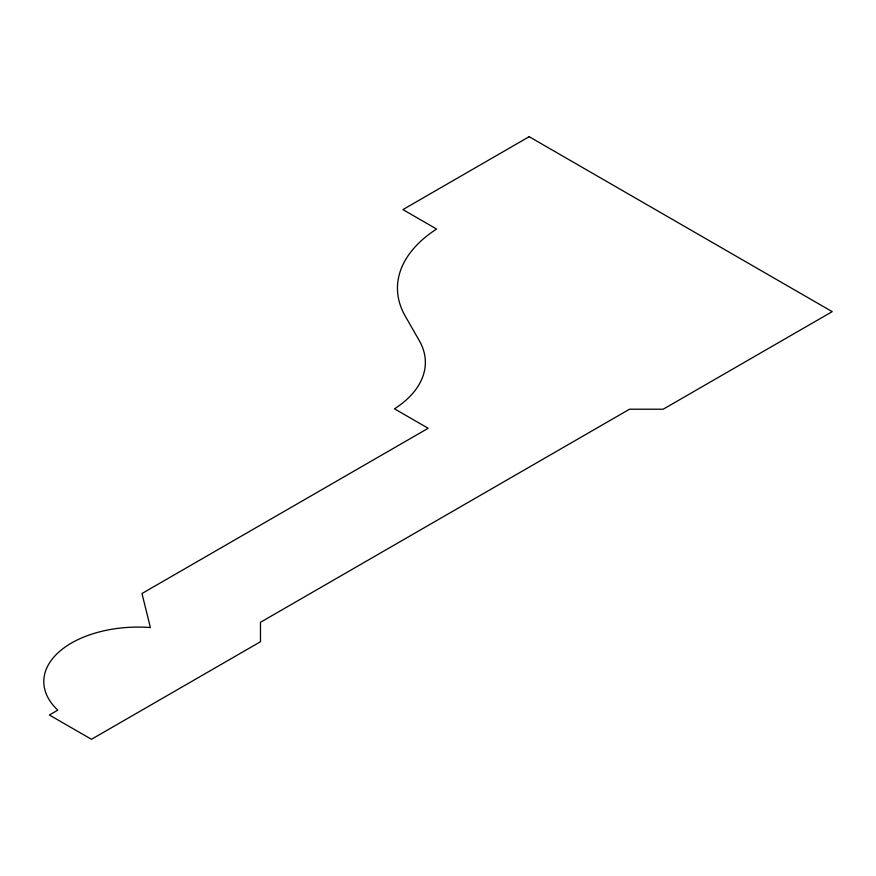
<?xml version="1.0" encoding="UTF-8"?>
<svg xmlns="http://www.w3.org/2000/svg" width="876" height="876" viewBox="0 0 876 876"><rect width="100%" height="100%" fill="white"/><g stroke="black" fill="none" stroke-linecap="round" stroke-linejoin="round"><path stroke-width="1.31" d="M529.17 136.7L402.916 209.594L436.576 229.03A153.738 88.761 0 0 0 405.205 316.017L419.286 340.644A120.242 69.423 0 0 1 394.496 408.84L428.167 428.276L141.967 593.512L150.387 627.534A94.411 54.509 0 0 0 58.944 651.974A94.411 54.509 0 0 0 57.794 710.151L49.385 715.002L91.465 739.3L260.468 641.736L260.468 622.299L629.537 409.212L663.209 409.212L832.2 311.648L529.17 136.7"/></g></svg>
